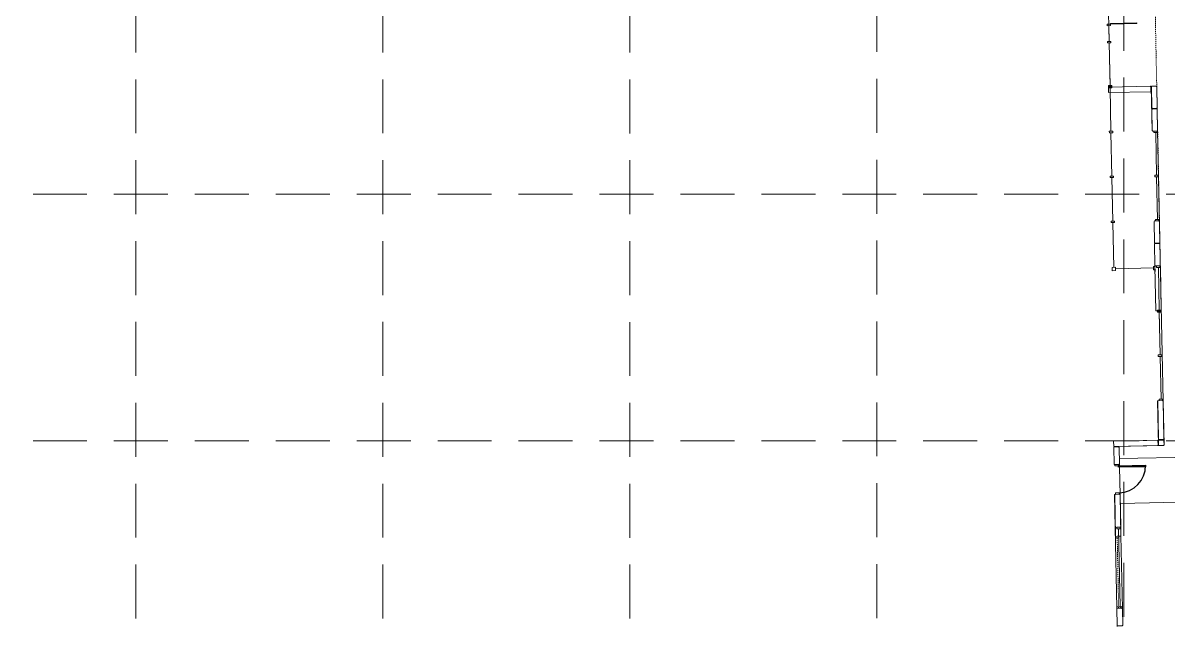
# Model space of a CAD drawing. Extents: x 2140663 to 2528301, y 336313 to 7007653.
# Drawn here: x 2527902.8 to 2528030.2, y 7007192.1 to 7007259.2 of the extents above; entities that cross this region are included whole.
import ezdxf

# ---------------------------------------------------------------- set-up
doc = ezdxf.new("R2010")
doc.units = 0
doc.header["$MEASUREMENT"] = 0
for name, pattern in [('HIDDEN', [0.375, 0.25, -0.125]), ('xdrc002ar$0$HIDDEN2', [0.1875, 0.125, -0.0625]), ('xdrc002ar$0$XR3$0$HIDDEN2', [0.1875, 0.125, -0.0625])]:
    doc.linetypes.add(name, pattern=pattern)
for name, color, linetype in [('GRID', 254, 'HIDDEN'), ('xdrc002ar$0$BASE1$0$ADO', 8, 'Continuous'), ('xdrc002ar$0$BASE1$0$AFLST', 1, 'Continuous'), ('xdrc002ar$0$BASE1$0$awa', 7, 'Continuous'), ('xdrc002ar$0$WINDOWS', 8, 'Continuous'), ('xdrc002ar$0$xdrc002ar$0$C-PKNG-FACE-N', 1, 'Continuous'), ('xdrc002ar$0$XR3$0$BASE1$0$ADO', 3, 'Continuous'), ('xdrc002ar$0$XR3$0$BASE1$0$AFLST', 2, 'Continuous'), ('xdrc002ar$0$XR3$0$BASE1$0$awa', 4, 'Continuous'), ('xdrc002ar$0$XR3$0$WINDOWS', 2, 'Continuous')]:
    doc.layers.add(name, color=color, linetype=linetype)

# ---------------------------------------------------------------- blocks, each defined once
blk = doc.blocks.new('xdrc002ar$0$XR3$0$BASE1$0$36D')
at = {"layer": 'xdrc002ar$0$XR3$0$BASE1$0$ADO'}
blk.add_lwpolyline([(-1.75, 0), (0, 0), (0, -36), (-1.75, -36)], close=True, dxfattribs=at)
blk.add_arc((0, 0), 36, 180, 270, dxfattribs=at)
blk = doc.blocks.new('xdrc002ar$0$BASE1$0$36D')
at = {"layer": 'xdrc002ar$0$BASE1$0$ADO'}
blk.add_lwpolyline([(-1.75, 0), (0, 0), (0, -36), (-1.75, -36)], close=True, dxfattribs=at)
blk.add_arc((0, 0), 36, 180, 270, dxfattribs=at)

msp = doc.modelspace()

# ---------------------------------------------------------------- linework, layer by layer
at = {"color": 7, "linetype": 'Continuous', "lineweight": 0}
msp.add_line((2528024.52, 7007192.11), (2528024.52, 7007192.04), dxfattribs=at)
msp.add_line((2528024.52, 7007192.11), (2528024.52, 7007192.04), dxfattribs=at)
at = {"layer": 'GRID', "color": 253, "linetype": 'HIDDEN', "lineweight": 0, "ltscale": 24}
for p, q in [((2527915.38, 7006031.93), (2527915.38, 7007624.56)), ((2527942.84, 7006031.93), (2527942.84, 7007624.56)), ((2527970.3, 7006031.92), (2527970.3, 7007624.56)), ((2527997.89, 7006031.98), (2527997.76, 7007624.56)), ((2528025.31, 7006032.12), (2528025.21, 7007624.56)), ((2527228.95, 7007240.16), (2528272.33, 7007240.16)), ((2527228.95, 7007212.7), (2528272.33, 7007212.7))]:
    msp.add_line(p, q, dxfattribs=at)
at = {"layer": 'xdrc002ar$0$BASE1$0$ADO', "color": 7, "lineweight": 0}
for points in [[(2528024.27, 7007209.91), (2528024.66, 7007209.92), (2528024.66, 7007210.08), (2528024.26, 7007210.07)], [(2528024.33, 7007206.74), (2528024.73, 7007206.75), (2528024.72, 7007206.92), (2528024.33, 7007206.91)], [(2528024.33, 7007206.74), (2528024.73, 7007206.75), (2528024.72, 7007206.92), (2528024.33, 7007206.91)]]:
    msp.add_lwpolyline(points, close=True, dxfattribs=at)
at = {"layer": 'xdrc002ar$0$BASE1$0$AFLST', "color": 7, "lineweight": 0}
for p, q in [((2528024.76, 7007210.15), (2528024.77, 7007209.92)), ((2528024.77, 7007209.77), (2528024.83, 7007206.69)), ((2528024.92, 7007202.15), (2528025.09, 7007194.02))]:
    msp.add_line(p, q, dxfattribs=at)
at = {"layer": 'xdrc002ar$0$BASE1$0$awa', "color": 7, "linetype": 'xdrc002ar$0$HIDDEN2', "lineweight": 0}
msp.add_line((2528028.91, 7007252.11), (2528028.5, 7007272.23), dxfattribs=at)
at = {"layer": 'xdrc002ar$0$BASE1$0$awa', "color": 7, "lineweight": 0}
for p, q in [((2528023.91, 7007252.24), (2528023.53, 7007252.23)), ((2528028.18, 7007252.16), (2528023.54, 7007252.07)), ((2528023.54, 7007252.07), (2528023.55, 7007251.46)), ((2528028.18, 7007252.16), (2528028.25, 7007252.1)), ((2528028.26, 7007251.56), (2528028.25, 7007252.1)), ((2528028.31, 7007252.1), (2528028.37, 7007252.17)), ((2528028.32, 7007251.56), (2528028.31, 7007252.1)), ((2528028.36, 7007249.76), (2528028.31, 7007252.1)), ((2528028.37, 7007252.17), (2528028.85, 7007252.18)), ((2528028.85, 7007252.18), (2528028.91, 7007252.11)), ((2528028.96, 7007249.77), (2528028.91, 7007252.11)), ((2528028.26, 7007251.56), (2528023.55, 7007251.46)), ((2528028.36, 7007249.76), (2528028.42, 7007249.7)), ((2528028.36, 7007249.57), (2528028.42, 7007249.63)), ((2528028.41, 7007247.23), (2528028.36, 7007249.57)), ((2528028.42, 7007249.7), (2528028.9, 7007249.71)), ((2528028.42, 7007249.63), (2528028.9, 7007249.64)), ((2528028.9, 7007249.71), (2528028.96, 7007249.77)), ((2528028.9, 7007249.64), (2528028.96, 7007249.58)), ((2528029.01, 7007247.24), (2528028.96, 7007249.58)), ((2528028.38, 7007248.77), (2528028.41, 7007247.23)), ((2528028.41, 7007247.23), (2528028.47, 7007247.17)), ((2528028.47, 7007247.17), (2528028.95, 7007247.18)), ((2528028.95, 7007247.18), (2528029.01, 7007247.24)), ((2528029.62, 7007217.12), (2528029.01, 7007247.24)), ((2528028.61, 7007237.1), (2528028.67, 7007237.17)), ((2528028.62, 7007236.56), (2528028.61, 7007237.1)), ((2528028.66, 7007234.7), (2528028.61, 7007237.1)), ((2528028.67, 7007237.17), (2528029.15, 7007237.18)), ((2528029.15, 7007237.18), (2528029.22, 7007237.12)), ((2528029.26, 7007234.77), (2528029.22, 7007237.12)), ((2528028.66, 7007234.7), (2528029.2, 7007234.71)), ((2528028.66, 7007234.64), (2528029.2, 7007234.65)), ((2528028.71, 7007232.17), (2528028.66, 7007234.64)), ((2528029.2, 7007234.71), (2528029.26, 7007234.77)), ((2528029.2, 7007234.65), (2528029.27, 7007234.59)), ((2528028.71, 7007232.17), (2528029.25, 7007232.18)), ((2528029.25, 7007232.18), (2528029.32, 7007232.24)), ((2528029.02, 7007217.17), (2528029.56, 7007217.18)), ((2528029.1, 7007212.9), (2528029.02, 7007217.17)), ((2528029.56, 7007217.18), (2528029.62, 7007217.12)), ((2528029.71, 7007212.91), (2528029.62, 7007217.12)), ((2528029.65, 7007212.79), (2528024.11, 7007212.68)), ((2528024.12, 7007212.07), (2528024.11, 7007212.68)), ((2528029.66, 7007212.18), (2528024.12, 7007212.07)), ((2528029.1, 7007212.9), (2528029.17, 7007212.84)), ((2528029.17, 7007212.84), (2528029.65, 7007212.85)), ((2528029.71, 7007212.91), (2528029.65, 7007212.85)), ((2528029.71, 7007212.73), (2528029.65, 7007212.79)), ((2528029.66, 7007212.18), (2528029.72, 7007212.25)), ((2528029.71, 7007212.73), (2528029.72, 7007212.25)), ((2528024.12, 7007212.01), (2528024.66, 7007212.02)), ((2528024.12, 7007212.01), (2528024.16, 7007210.07)), ((2528024.73, 7007211.96), (2528024.66, 7007212.02)), ((2528024.73, 7007211.96), (2528024.76, 7007210.15)), ((2528024.7, 7007210.08), (2528024.16, 7007210.07)), ((2528024.76, 7007210.15), (2528024.7, 7007210.08)), ((2528024.77, 7007206.75), (2528024.23, 7007206.74)), ((2528024.77, 7007206.75), (2528024.23, 7007206.74)), ((2528024.23, 7007206.74), (2528024.32, 7007202.07)), ((2528024.83, 7007206.69), (2528024.77, 7007206.75)), ((2528024.83, 7007206.69), (2528024.77, 7007206.75)), ((2528024.83, 7007206.69), (2528024.92, 7007202.15)), ((2528024.32, 7007202.07), (2528024.86, 7007202.08)), ((2528024.86, 7007202.08), (2528024.49, 7007202.08)), ((2528024.92, 7007202.15), (2528024.86, 7007202.08)), ((2528024.48, 7007194.07), (2528025.03, 7007194.09)), ((2528024.48, 7007194.07), (2528024.52, 7007192.11)), ((2528025.03, 7007194.09), (2528024.65, 7007194.08)), ((2528025.09, 7007194.02), (2528025.03, 7007194.09)), ((2528025.13, 7007192.18), (2528025.09, 7007194.02)), ((2528024.52, 7007192.11), (2528025.07, 7007192.12)), ((2528024.52, 7007192.11), (2528025.07, 7007192.12)), ((2528025.13, 7007192.18), (2528025.07, 7007192.12)), ((2528025.13, 7007192.18), (2528025.07, 7007192.12))]:
    msp.add_line(p, q, dxfattribs=at)
at = {"layer": 'xdrc002ar$0$WINDOWS', "color": 7, "linetype": 'Continuous', "lineweight": 0}
for p, q in [((2528023.52, 7007261.99), (2528023.62, 7007257.15)), ((2528023.43, 7007257.15), (2528023.81, 7007257.16)), ((2528023.44, 7007256.98), (2528023.43, 7007257.15)), ((2528023.44, 7007256.98), (2528023.81, 7007256.99)), ((2528023.72, 7007252.24), (2528023.63, 7007256.99)), ((2528023.81, 7007256.99), (2528023.81, 7007257.16)), ((2528023.53, 7007252.23), (2528023.54, 7007252.07)), ((2528023.54, 7007252.15), (2528023.54, 7007251.98)), ((2528023.91, 7007252.08), (2528023.54, 7007252.07)), ((2528023.91, 7007252.24), (2528023.91, 7007252.08)), ((2528028.58, 7007247.17), (2528028.58, 7007247)), ((2528028.58, 7007247), (2528028.95, 7007247.01)), ((2528028.88, 7007242.26), (2528028.79, 7007247.01)), ((2528028.95, 7007247.18), (2528028.95, 7007247.01)), ((2528028.68, 7007242.25), (2528029.05, 7007242.26)), ((2528028.68, 7007242.25), (2528028.68, 7007242.09)), ((2528028.68, 7007242.09), (2528029.05, 7007242.09)), ((2528028.98, 7007237.34), (2528028.89, 7007242.09)), ((2528029.05, 7007242.26), (2528029.05, 7007242.09)), ((2528028.77, 7007237.34), (2528029.15, 7007237.35)), ((2528028.78, 7007237.17), (2528028.77, 7007237.34)), ((2528029.15, 7007237.18), (2528029.15, 7007237.35)), ((2528028.88, 7007232.17), (2528028.88, 7007232.01)), ((2528028.88, 7007232.01), (2528029.26, 7007232.01)), ((2528029.19, 7007227.26), (2528029.09, 7007232.01)), ((2528029.25, 7007232.18), (2528029.26, 7007232.01)), ((2528028.98, 7007227.26), (2528028.98, 7007227.09)), ((2528028.98, 7007227.26), (2528029.35, 7007227.26)), ((2528028.98, 7007227.09), (2528029.36, 7007227.1)), ((2528029.29, 7007222.26), (2528029.19, 7007227.09)), ((2528029.35, 7007227.26), (2528029.36, 7007227.1)), ((2528029.08, 7007222.09), (2528029.08, 7007222.26)), ((2528029.08, 7007222.26), (2528029.46, 7007222.26)), ((2528029.08, 7007222.09), (2528029.46, 7007222.1)), ((2528029.39, 7007217.35), (2528029.29, 7007222.09)), ((2528029.46, 7007222.1), (2528029.46, 7007222.26)), ((2528029.18, 7007217.34), (2528029.56, 7007217.35)), ((2528029.18, 7007217.17), (2528029.18, 7007217.34)), ((2528029.56, 7007217.18), (2528029.56, 7007217.35)), ((2528024.32, 7007202.07), (2528024.32, 7007201.91)), ((2528024.7, 7007201.91), (2528024.32, 7007201.91)), ((2528024.7, 7007202.08), (2528024.7, 7007201.91)), ((2528024.85, 7007194.25), (2528024.48, 7007194.24)), ((2528024.48, 7007194.07), (2528024.48, 7007194.24)), ((2528024.86, 7007194.08), (2528024.85, 7007194.25))]:
    msp.add_line(p, q, dxfattribs=at)
at = {"layer": 'xdrc002ar$0$WINDOWS', "color": 7, "linetype": 'xdrc002ar$0$HIDDEN2', "lineweight": 0}
msp.add_line((2528024.51, 7007201.91), (2528024.67, 7007194.25), dxfattribs=at)
at = {"layer": 'xdrc002ar$0$xdrc002ar$0$C-PKNG-FACE-N', "color": 7, "lineweight": 0}
for p, q in [((2528037.74, 7007210.99), (2528024.75, 7007210.73)), ((2528042.84, 7007206.1), (2528024.85, 7007205.73))]:
    msp.add_line(p, q, dxfattribs=at)
at = {"layer": 'xdrc002ar$0$XR3$0$BASE1$0$ADO', "color": 7, "lineweight": 0}
for points in [[(2528024.26, 7007209.91), (2528024.66, 7007209.91), (2528024.66, 7007210.08), (2528024.26, 7007210.07)], [(2528024.33, 7007206.74), (2528024.72, 7007206.75), (2528024.72, 7007206.92), (2528024.33, 7007206.91)]]:
    msp.add_lwpolyline(points, close=True, dxfattribs=at)
at = {"layer": 'xdrc002ar$0$XR3$0$BASE1$0$AFLST', "color": 7, "lineweight": 0}
for p, q in [((2528024.76, 7007210.15), (2528024.76, 7007209.92)), ((2528024.77, 7007209.77), (2528024.83, 7007206.69))]:
    msp.add_line(p, q, dxfattribs=at)
at = {"layer": 'xdrc002ar$0$XR3$0$BASE1$0$awa', "color": 7, "linetype": 'xdrc002ar$0$XR3$0$HIDDEN2', "lineweight": 0}
for p, q in [((2528028.91, 7007252.11), (2528028.5, 7007272.23)), ((2528029.31, 7007232.12), (2528029.01, 7007247.24))]:
    msp.add_line(p, q, dxfattribs=at)
at = {"layer": 'xdrc002ar$0$XR3$0$BASE1$0$awa', "color": 7, "lineweight": 0}
for p, q in [((2528023.91, 7007252.16), (2528023.53, 7007252.15)), ((2528028.3, 7007252.1), (2528028.37, 7007252.17)), ((2528028.4, 7007247.23), (2528028.3, 7007252.1)), ((2528028.32, 7007251.56), (2528028.3, 7007252.1)), ((2528028.37, 7007252.17), (2528028.84, 7007252.18)), ((2528028.84, 7007252.18), (2528028.91, 7007252.11)), ((2528029.01, 7007247.24), (2528028.91, 7007252.11)), ((2528028.37, 7007248.77), (2528028.4, 7007247.23)), ((2528024.01, 7007247.16), (2528023.63, 7007247.15)), ((2528028.4, 7007247.23), (2528028.47, 7007247.17)), ((2528028.47, 7007247.17), (2528028.95, 7007247.18)), ((2528028.95, 7007247.18), (2528029.01, 7007247.24)), ((2528024.11, 7007242.16), (2528023.74, 7007242.15)), ((2528024.21, 7007237.16), (2528023.84, 7007237.15)), ((2528028.71, 7007232.11), (2528028.77, 7007232.17)), ((2528028.81, 7007227.17), (2528028.71, 7007232.11)), ((2528028.72, 7007231.56), (2528028.71, 7007232.11)), ((2528028.77, 7007232.17), (2528029.25, 7007232.18)), ((2528029.25, 7007232.18), (2528029.31, 7007232.12)), ((2528029.41, 7007227.24), (2528029.31, 7007232.12)), ((2528028.81, 7007227.17), (2528029.35, 7007227.18)), ((2528029.35, 7007227.18), (2528029.41, 7007227.24)), ((2528029.01, 7007217.17), (2528029.56, 7007217.18)), ((2528029.11, 7007212.23), (2528029.01, 7007217.17)), ((2528029.56, 7007217.18), (2528029.62, 7007217.12)), ((2528029.72, 7007212.25), (2528029.62, 7007217.12)), ((2528029.04, 7007212.78), (2528024.11, 7007212.68)), ((2528024.12, 7007212.13), (2528024.11, 7007212.68)), ((2528024.12, 7007212.13), (2528024.18, 7007212.07)), ((2528028.99, 7007212.17), (2528024.18, 7007212.07)), ((2528028.99, 7007212.17), (2528029.05, 7007212.23)), ((2528029.04, 7007212.78), (2528029.05, 7007212.23)), ((2528029.12, 7007212.23), (2528029.18, 7007212.17)), ((2528029.18, 7007212.17), (2528029.66, 7007212.18)), ((2528029.72, 7007212.25), (2528029.66, 7007212.18)), ((2528024.12, 7007212.01), (2528024.66, 7007212.02)), ((2528024.12, 7007212.01), (2528024.16, 7007210.07)), ((2528024.72, 7007211.96), (2528024.66, 7007212.02)), ((2528024.72, 7007211.96), (2528024.76, 7007210.15)), ((2528024.7, 7007210.08), (2528024.16, 7007210.07)), ((2528024.76, 7007210.15), (2528024.7, 7007210.08)), ((2528024.77, 7007206.75), (2528024.22, 7007206.74)), ((2528024.22, 7007206.74), (2528024.3, 7007203.07)), ((2528024.83, 7007206.69), (2528024.77, 7007206.75)), ((2528024.83, 7007206.69), (2528024.9, 7007203.15)), ((2528024.3, 7007203.07), (2528024.84, 7007203.08)), ((2528024.84, 7007203.08), (2528024.47, 7007203.08)), ((2528024.9, 7007203.15), (2528024.84, 7007203.08)), ((2528024.48, 7007194.07), (2528025.02, 7007194.09)), ((2528024.48, 7007194.07), (2528024.52, 7007192.11)), ((2528025.02, 7007194.09), (2528024.65, 7007194.08)), ((2528025.09, 7007194.02), (2528025.02, 7007194.09)), ((2528025.12, 7007192.18), (2528025.09, 7007194.02)), ((2528024.52, 7007192.11), (2528025.06, 7007192.12)), ((2528024.52, 7007192.11), (2528025.06, 7007192.12)), ((2528025.12, 7007192.18), (2528025.06, 7007192.12)), ((2528025.12, 7007192.18), (2528025.06, 7007192.12))]:
    msp.add_line(p, q, dxfattribs=at)
at = {"layer": 'xdrc002ar$0$XR3$0$WINDOWS', "color": 7, "linetype": 'Continuous', "lineweight": 0}
for p, q in [((2528023.39, 7007259.07), (2528023.77, 7007259.07)), ((2528023.4, 7007258.9), (2528023.39, 7007259.07)), ((2528023.4, 7007258.9), (2528023.77, 7007258.91)), ((2528023.62, 7007257.15), (2528023.58, 7007258.9)), ((2528023.76, 7007259.16), (2528026.68, 7007259.22)), ((2528023.76, 7007259.16), (2528023.77, 7007259.07)), ((2528023.77, 7007259.07), (2528026.68, 7007259.13)), ((2528023.77, 7007259.07), (2528023.77, 7007258.91)), ((2528026.68, 7007259.13), (2528026.68, 7007259.22)), ((2528023.43, 7007257.15), (2528023.81, 7007257.16)), ((2528023.43, 7007256.98), (2528023.43, 7007257.15)), ((2528023.43, 7007256.98), (2528023.81, 7007256.99)), ((2528023.72, 7007252.15), (2528023.62, 7007256.99)), ((2528023.81, 7007256.99), (2528023.81, 7007257.16)), ((2528023.53, 7007252.15), (2528023.54, 7007251.98)), ((2528023.91, 7007251.99), (2528023.54, 7007251.98)), ((2528023.72, 7007251.99), (2528023.82, 7007247.16)), ((2528023.91, 7007252.16), (2528023.91, 7007251.99)), ((2528023.63, 7007247.15), (2528023.64, 7007246.99)), ((2528024.01, 7007246.99), (2528023.64, 7007246.99)), ((2528023.82, 7007246.99), (2528023.92, 7007242.16)), ((2528024.01, 7007247.16), (2528024.01, 7007246.99)), ((2528023.74, 7007242.15), (2528023.74, 7007241.99)), ((2528024.11, 7007241.99), (2528023.74, 7007241.99)), ((2528023.93, 7007241.99), (2528024.02, 7007237.16)), ((2528024.11, 7007242.16), (2528024.11, 7007241.99)), ((2528023.84, 7007237.15), (2528023.84, 7007236.99)), ((2528024.21, 7007236.99), (2528023.84, 7007236.99)), ((2528024.03, 7007236.99), (2528024.13, 7007232.01)), ((2528024.21, 7007237.16), (2528024.21, 7007236.99)), ((2528023.94, 7007232.01), (2528024.32, 7007232.02)), ((2528023.95, 7007231.63), (2528023.94, 7007232.01)), ((2528023.95, 7007231.63), (2528024.32, 7007231.64)), ((2528024.32, 7007231.64), (2528024.32, 7007232.02)), ((2528024.32, 7007231.85), (2528028.55, 7007231.94)), ((2528028.54, 7007232.1), (2528028.71, 7007232.11)), ((2528028.55, 7007231.73), (2528028.54, 7007232.1)), ((2528028.55, 7007231.73), (2528028.72, 7007231.73)), ((2528028.98, 7007227.17), (2528028.98, 7007227.01)), ((2528028.98, 7007227.01), (2528029.36, 7007227.01)), ((2528029.29, 7007222.26), (2528029.19, 7007227.01)), ((2528029.35, 7007227.18), (2528029.36, 7007227.01)), ((2528029.08, 7007222.09), (2528029.08, 7007222.26)), ((2528029.08, 7007222.26), (2528029.45, 7007222.26)), ((2528029.08, 7007222.09), (2528029.46, 7007222.1)), ((2528029.39, 7007217.35), (2528029.29, 7007222.09)), ((2528029.46, 7007222.1), (2528029.45, 7007222.26)), ((2528029.18, 7007217.34), (2528029.55, 7007217.35)), ((2528029.18, 7007217.17), (2528029.18, 7007217.34)), ((2528029.56, 7007217.18), (2528029.55, 7007217.35)), ((2528024.48, 7007194.07), (2528024.3, 7007203.07)), ((2528024.47, 7007203.08), (2528024.47, 7007202.91)), ((2528024.84, 7007202.92), (2528024.47, 7007202.91)), ((2528024.83, 7007194.25), (2528024.66, 7007202.91)), ((2528024.84, 7007203.08), (2528024.84, 7007202.92)), ((2528025.02, 7007194.25), (2528024.64, 7007194.24)), ((2528024.65, 7007194.08), (2528024.64, 7007194.24)), ((2528025.02, 7007194.09), (2528025.02, 7007194.25))]:
    msp.add_line(p, q, dxfattribs=at)

# ---------------------------------------------------------------- block references
at = {"layer": 'xdrc002ar$0$BASE1$0$ADO', "color": 7, "lineweight": 0, "xscale": 0.08333330060098763, "yscale": 0.08333330060098731, "zscale": 0.08333330000000001, "rotation": 91.16301703732765}
msp.add_blockref('xdrc002ar$0$BASE1$0$36D', (2528024.66, 7007209.92), dxfattribs=at)
at = {"layer": 'xdrc002ar$0$XR3$0$BASE1$0$ADO', "color": 7, "lineweight": 0, "xscale": 0.08333330000000119, "yscale": 0.08333329999999961, "zscale": 0.08333330000000001, "rotation": 91.1630006841798}
msp.add_blockref('xdrc002ar$0$XR3$0$BASE1$0$36D', (2528024.66, 7007209.91), dxfattribs=at)

doc.saveas('drawing.dxf')
